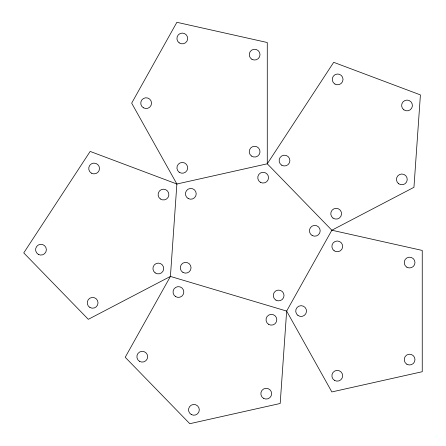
<?xml version="1.0" encoding="UTF-8"?>
<svg xmlns="http://www.w3.org/2000/svg" width="446" height="446" viewBox="0 0 446 446"><rect width="100%" height="100%" fill="white"/><g stroke="black" fill="none" stroke-linecap="round" stroke-linejoin="round"><path stroke-width="0.67" d="M176.878 184.014L170.417 276.425L125.22 357.279L189.79 423.7L280.188 403.485L286.65 311.079L331.852 230.22L413.949 187.32L420.411 94.909L333.697 62.317L267.277 163.799L176.878 184.014L90.164 151.423L23.75 252.904L88.319 319.325L170.417 276.425L286.65 311.079L331.852 391.934L422.25 371.719L422.25 250.435L331.852 230.22L267.277 163.799L267.277 42.515L176.878 22.3L131.676 103.154L176.878 184.014M139.57 361.366A5.385 5.385 0 0 0 147.654 356.705A5.385 5.385 0 0 0 139.57 352.039A5.385 5.385 0 0 0 139.57 361.366M191.228 414.501A5.385 5.385 0 0 0 199.306 409.841A5.385 5.385 0 0 0 191.228 405.174A5.385 5.385 0 0 0 191.228 414.501M263.547 398.334A5.385 5.385 0 0 0 271.631 393.667A5.385 5.385 0 0 0 263.547 389.001A5.385 5.385 0 0 0 263.547 398.334M268.715 324.404A5.385 5.385 0 0 0 276.799 319.743A5.385 5.385 0 0 0 268.715 315.077A5.385 5.385 0 0 0 268.715 324.404M175.735 296.685A5.385 5.385 0 0 0 183.813 292.018A5.385 5.385 0 0 0 175.735 287.352A5.385 5.385 0 0 0 175.735 296.685M251.929 59.307A5.385 5.385 0 0 0 260.012 54.641A5.385 5.385 0 0 0 251.929 49.98A5.385 5.385 0 0 0 251.929 59.307M179.147 42.838A5.385 5.385 0 0 0 187.66 39.019A5.385 5.385 0 0 0 180.1 33.556A5.385 5.385 0 0 0 179.147 42.838M143.445 107.82A5.385 5.385 0 0 0 151.529 103.16A5.385 5.385 0 0 0 143.445 98.494A5.385 5.385 0 0 0 143.445 107.82M179.147 172.206A5.385 5.385 0 0 0 187.66 168.393A5.385 5.385 0 0 0 180.1 162.929A5.385 5.385 0 0 0 179.147 172.206M251.466 156.039A5.385 5.385 0 0 0 259.979 152.22A5.385 5.385 0 0 0 252.419 146.756A5.385 5.385 0 0 0 251.466 156.039M155.158 272.868A5.385 5.385 0 0 0 163.676 269.055A5.385 5.385 0 0 0 156.111 263.586A5.385 5.385 0 0 0 155.158 272.868M160.326 198.938A5.385 5.385 0 0 0 168.844 195.125A5.385 5.385 0 0 0 161.279 189.661A5.385 5.385 0 0 0 160.326 198.938M91.419 173.165A5.385 5.385 0 0 0 99.503 168.499A5.385 5.385 0 0 0 91.419 163.838A5.385 5.385 0 0 0 91.419 173.165M38.284 254.354A5.385 5.385 0 0 0 46.367 249.688A5.385 5.385 0 0 0 38.284 245.021A5.385 5.385 0 0 0 38.284 254.354M89.941 307.489A5.385 5.385 0 0 0 98.025 302.823A5.385 5.385 0 0 0 89.941 298.157A5.385 5.385 0 0 0 89.941 307.489M275.951 300.147A5.385 5.385 0 0 0 284.03 295.486A5.385 5.385 0 0 0 275.951 290.82A5.385 5.385 0 0 0 275.951 300.147M312.111 235.466A5.385 5.385 0 0 0 320.189 230.799A5.385 5.385 0 0 0 312.111 226.133A5.385 5.385 0 0 0 312.111 235.466M260.453 182.325A5.385 5.385 0 0 0 268.531 177.664A5.385 5.385 0 0 0 260.453 172.998A5.385 5.385 0 0 0 260.453 182.325M188.134 198.498A5.385 5.385 0 0 0 196.212 193.832A5.385 5.385 0 0 0 188.134 189.165A5.385 5.385 0 0 0 188.134 198.498M182.966 272.422A5.385 5.385 0 0 0 191.044 267.762A5.385 5.385 0 0 0 182.966 263.095A5.385 5.385 0 0 0 182.966 272.422M398.691 183.763A5.385 5.385 0 0 0 407.209 179.95A5.385 5.385 0 0 0 399.644 174.481A5.385 5.385 0 0 0 398.691 183.763M403.859 109.839A5.385 5.385 0 0 0 412.377 106.02A5.385 5.385 0 0 0 404.812 100.556A5.385 5.385 0 0 0 403.859 109.839M334.952 84.06A5.385 5.385 0 0 0 343.035 79.394A5.385 5.385 0 0 0 334.952 74.733A5.385 5.385 0 0 0 334.952 84.06M281.816 165.249A5.385 5.385 0 0 0 289.9 160.582A5.385 5.385 0 0 0 281.816 155.916A5.385 5.385 0 0 0 281.816 165.249M333.011 218.083A5.385 5.385 0 0 0 341.524 214.27A5.385 5.385 0 0 0 333.965 208.8A5.385 5.385 0 0 0 333.011 218.083M334.584 380.427A5.385 5.385 0 0 0 342.662 375.766A5.385 5.385 0 0 0 334.584 371.1A5.385 5.385 0 0 0 334.584 380.427M406.903 364.259A5.385 5.385 0 0 0 414.981 359.593A5.385 5.385 0 0 0 406.903 354.927A5.385 5.385 0 0 0 406.903 364.259M406.903 267.226A5.385 5.385 0 0 0 414.981 262.56A5.385 5.385 0 0 0 406.903 257.899A5.385 5.385 0 0 0 406.903 267.226M334.121 250.758A5.385 5.385 0 0 0 342.634 246.945A5.385 5.385 0 0 0 335.074 241.476A5.385 5.385 0 0 0 334.121 250.758M297.956 315.445A5.385 5.385 0 0 0 306.474 311.626A5.385 5.385 0 0 0 298.909 306.162A5.385 5.385 0 0 0 297.956 315.445"/></g></svg>
